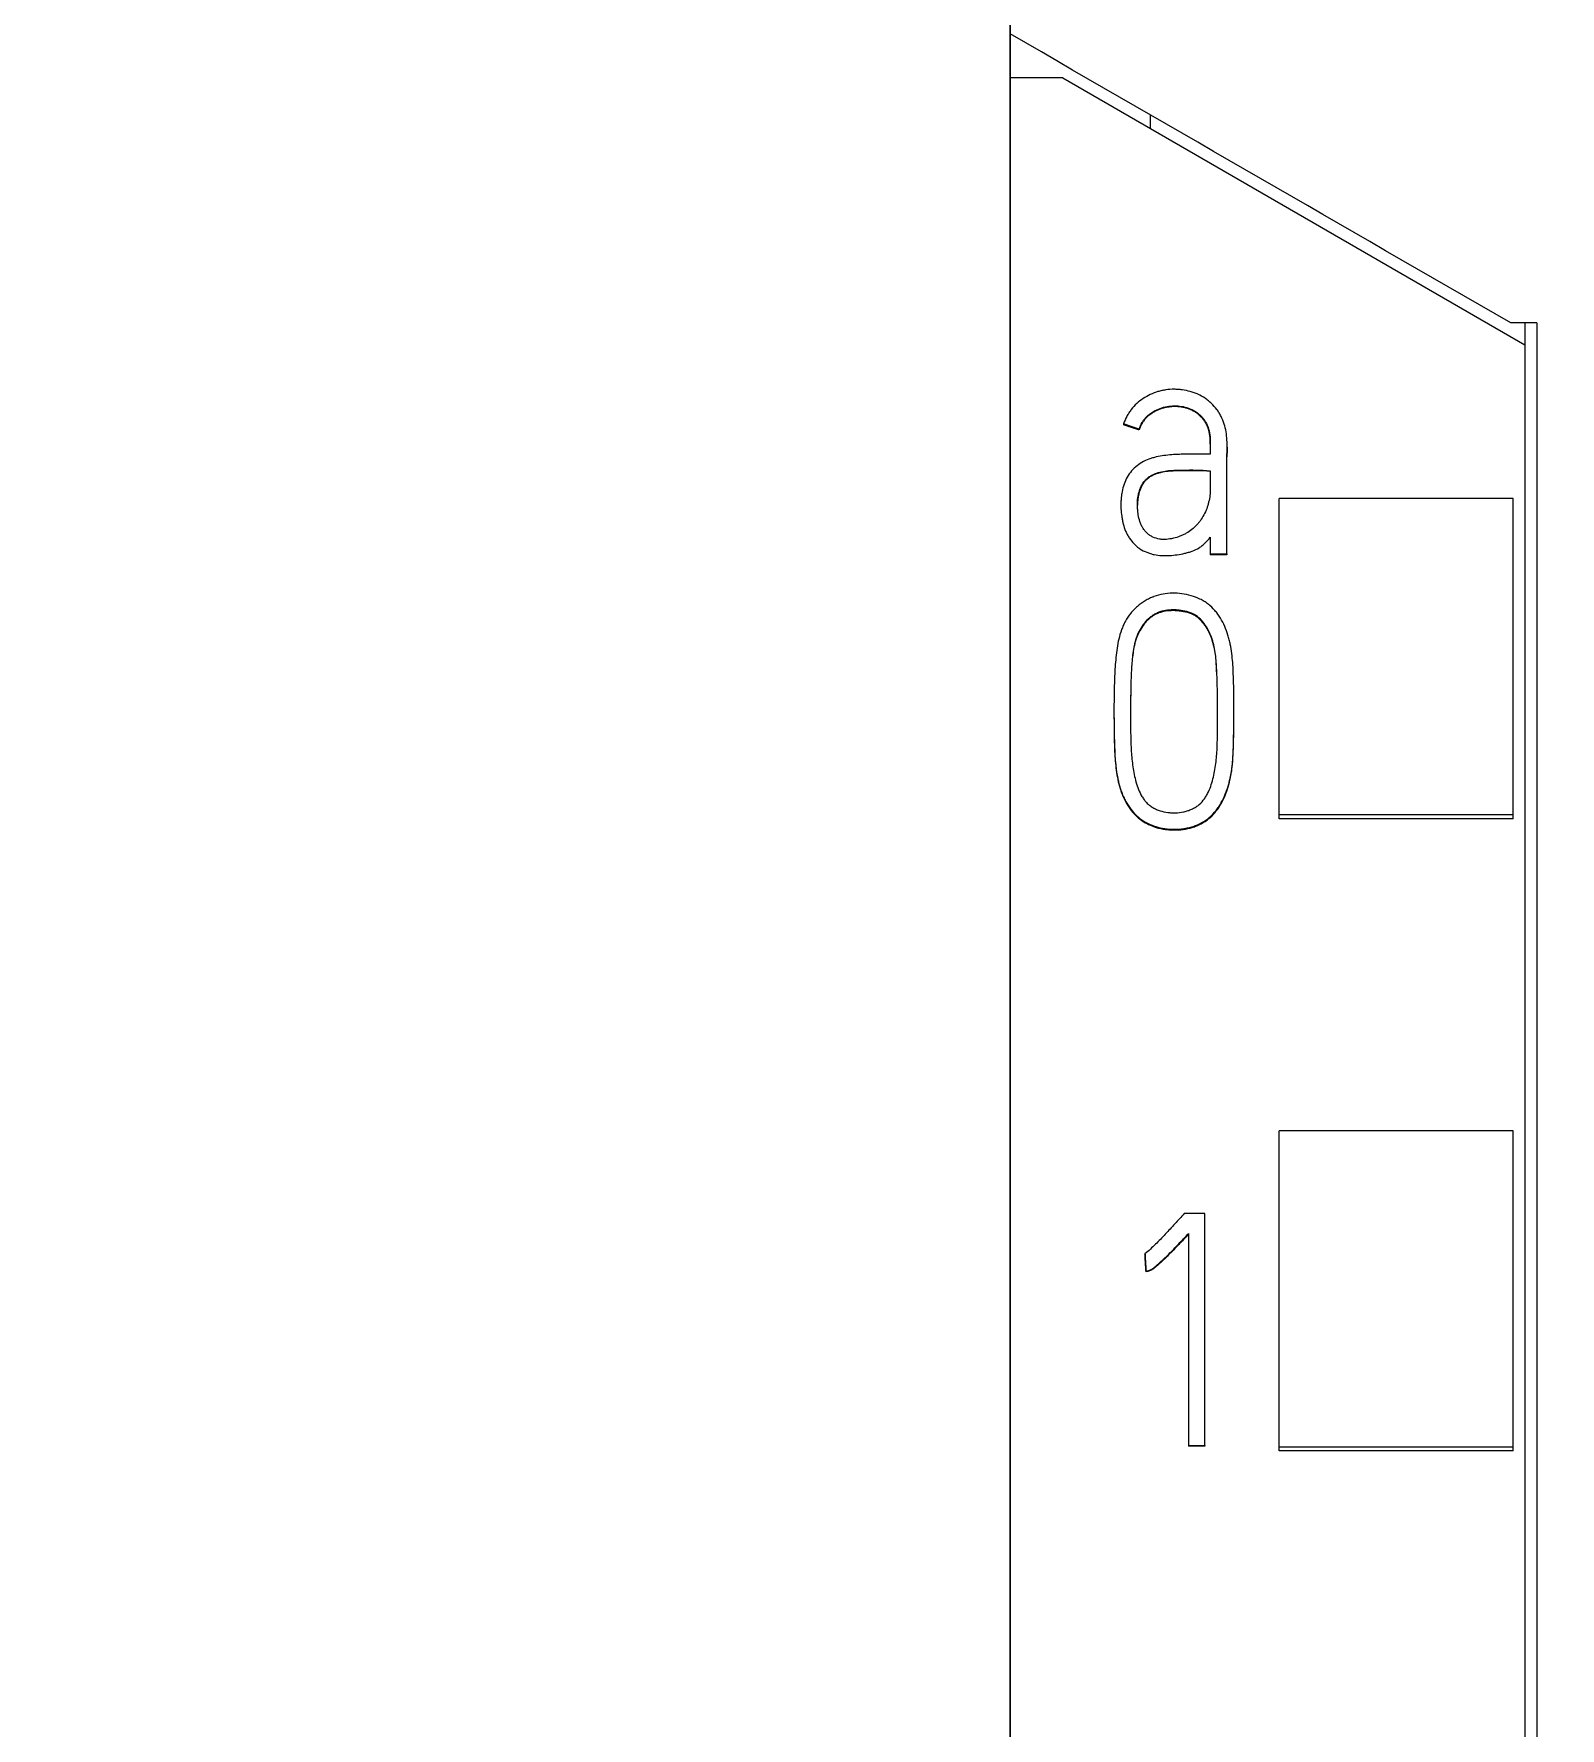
# Model space of a CAD drawing. Header units: millimetres. Extents: x 1359 to 3577, y 1336 to 3557.
# Drawn here: x 2793.03 to 2806.07, y 3303.66 to 3318.14 of the extents above; entities that cross this region are included whole.
import ezdxf

# ---------------------------------------------------------------- set-up
doc = ezdxf.new("R2010")
doc.units = ezdxf.units.MM
doc.set_wipeout_variables(frame=1)
doc.layers.add('000-PI-Oprema', color=30, linetype='Continuous', lineweight=5)

msp = doc.modelspace()

# ---------------------------------------------------------------- linework, layer by layer
for p, q in [((2956.571, 3315.201), (2756.571, 3315.201)), ((2956.571, 3313.805), (2756.571, 3313.805))]:
    msp.add_line(p, q)

# ---------------------------------------------------------------- next in the draw order: wipeouts: each hides what was drawn before it
msp.add_wipeout([(2801.371, 3330.083), (2836.171, 3330.083), (2836.171, 3183.083), (2801.371, 3183.083)])

# ---------------------------------------------------------------- next in the draw order: linework, layer by layer
at = {"layer": '000-PI-Oprema', "color": 0, "linetype": 'ByBlock', "lineweight": 0}
for p, q in [((2801.371, 3318.044), (2801.371, 3317.763)), ((2801.371, 3317.763), (2801.371, 3204.345)), ((2801.821, 3317.763), (2801.371, 3317.763)), ((2801.821, 3317.763), (2805.771, 3315.483)), ((2802.571, 3317.33), (2802.571, 3317.447)), ((2805.871, 3315.669), (2805.65, 3315.669)), ((2805.871, 3315.669), (2805.65, 3315.669)), ((2805.771, 3315.669), (2805.771, 3315.483)), ((2805.771, 3315.483), (2805.771, 3206.668)), ((2802.341, 3314.807), (2802.341, 3314.8)), ((2802.475, 3314.762), (2802.475, 3314.756)), ((2803.226, 3314.606), (2803.226, 3314.612)), ((2803.082, 3314.406), (2803.082, 3314.269)), ((2803.671, 3311.465), (2803.671, 3314.169)), ((2805.671, 3314.169), (2803.671, 3314.169)), ((2805.671, 3311.465), (2805.671, 3314.169)), ((2802.318, 3314.117), (2802.318, 3314.111)), ((2803.082, 3313.838), (2803.082, 3313.695)), ((2803.082, 3313.695), (2803.082, 3313.688)), ((2803.082, 3313.695), (2803.223, 3313.695)), ((2803.223, 3313.688), (2803.082, 3313.688)), ((2803.223, 3313.695), (2803.223, 3313.688)), ((2802.259, 3312.362), (2802.259, 3312.356)), ((2803.283, 3312.315), (2803.283, 3312.321)), ((2803.671, 3311.431), (2803.671, 3311.465)), ((2805.671, 3311.465), (2803.671, 3311.465)), ((2805.671, 3311.431), (2803.671, 3311.431)), ((2805.671, 3311.431), (2805.671, 3311.465)), ((2803.671, 3306.064), (2803.671, 3308.767)), ((2805.671, 3308.767), (2803.671, 3308.767)), ((2805.671, 3306.064), (2805.671, 3308.767)), ((2803.035, 3308.06), (2802.86, 3308.06)), ((2803.035, 3306.078), (2803.035, 3308.06)), ((2802.896, 3307.889), (2802.896, 3306.078)), ((2802.524, 3307.715), (2802.524, 3307.709)), ((2802.533, 3307.568), (2802.533, 3307.562)), ((2802.896, 3306.078), (2802.896, 3306.071)), ((2802.896, 3306.078), (2803.035, 3306.078)), ((2803.035, 3306.071), (2802.896, 3306.071)), ((2803.035, 3306.078), (2803.035, 3306.071)), ((2805.671, 3306.064), (2803.671, 3306.064)), ((2803.671, 3306.032), (2803.671, 3306.064)), ((2805.671, 3306.032), (2805.671, 3306.064)), ((2805.671, 3306.032), (2803.671, 3306.032))]:
    msp.add_line(p, q, dxfattribs=at)
msp.add_polyline3d([(2802.341, 3314.8, 0), (2802.344, 3314.799, 0), (2802.347, 3314.799, 0), (2802.349, 3314.798, 0), (2802.352, 3314.797, 0), (2802.355, 3314.796, 0), (2802.357, 3314.795, 0), (2802.36, 3314.794, 0), (2802.363, 3314.793, 0), (2802.365, 3314.792, 0), (2802.368, 3314.792, 0), (2802.371, 3314.791, 0), (2802.373, 3314.79, 0), (2802.376, 3314.789, 0), (2802.379, 3314.788, 0), (2802.381, 3314.787, 0), (2802.384, 3314.786, 0), (2802.387, 3314.785, 0), (2802.389, 3314.784, 0), (2802.392, 3314.784, 0), (2802.395, 3314.783, 0), (2802.397, 3314.782, 0), (2802.4, 3314.781, 0), (2802.403, 3314.78, 0), (2802.405, 3314.779, 0), (2802.408, 3314.778, 0), (2802.411, 3314.777, 0), (2802.413, 3314.777, 0), (2802.416, 3314.776, 0), (2802.419, 3314.775, 0), (2802.421, 3314.774, 0), (2802.424, 3314.773, 0), (2802.427, 3314.772, 0), (2802.429, 3314.771, 0), (2802.432, 3314.77, 0), (2802.435, 3314.769, 0), (2802.437, 3314.769, 0), (2802.44, 3314.768, 0), (2802.443, 3314.767, 0), (2802.445, 3314.766, 0), (2802.448, 3314.765, 0), (2802.451, 3314.764, 0), (2802.453, 3314.763, 0), (2802.456, 3314.762, 0), (2802.459, 3314.762, 0), (2802.461, 3314.761, 0), (2802.464, 3314.76, 0), (2802.467, 3314.759, 0), (2802.469, 3314.758, 0), (2802.472, 3314.757, 0), (2802.475, 3314.756, 0)], dxfattribs=at)
for points in [[(2805.65, 3315.669), (2804.223, 3316.492), (2802.797, 3317.315), (2801.371, 3318.139)], [(2803.226, 3314.606), (2803.226, 3314.579), (2803.225, 3314.552), (2803.224, 3314.525)]]:
    msp.add_open_spline(points, degree=3, dxfattribs=at)
for points, knots in [([(2805.871, 3315.669), (2805.871, 3312.625), (2805.871, 3303.055), (2805.871, 3288.885), (2805.871, 3274.318), (2805.871, 3260.108), (2805.871, 3245.814), (2805.871, 3230.328), (2805.871, 3217.688), (2805.871, 3209.723), (2805.871, 3206.382)], [0, 0, 0, 0, 0.083934, 0.263736, 0.389889, 0.484142, 0.653794, 0.78188, 0.908517, 1, 1, 1, 1]), ([(2803.223, 3313.695), (2803.223, 3313.787), (2803.223, 3313.88), (2803.223, 3314.019), (2803.223, 3314.066), (2803.224, 3314.158), (2803.224, 3314.205), (2803.224, 3314.274), (2803.224, 3314.298), (2803.223, 3314.344), (2803.223, 3314.39), (2803.223, 3314.437), (2803.223, 3314.483), (2803.224, 3314.506), (2803.225, 3314.576), (2803.227, 3314.622), (2803.223, 3314.692), (2803.221, 3314.715), (2803.213, 3314.761), (2803.207, 3314.783), (2803.194, 3314.827), (2803.185, 3314.849), (2803.169, 3314.88), (2803.164, 3314.891), (2803.152, 3314.91), (2803.145, 3314.92), (2803.124, 3314.948), (2803.109, 3314.965), (2803.084, 3314.989), (2803.075, 3314.997), (2803.057, 3315.011), (2803.047, 3315.018), (2803.018, 3315.038), (2802.998, 3315.049), (2802.966, 3315.064), (2802.955, 3315.068), (2802.933, 3315.076), (2802.922, 3315.08), (2802.889, 3315.089), (2802.866, 3315.094), (2802.831, 3315.099), (2802.819, 3315.1), (2802.796, 3315.101), (2802.784, 3315.102), (2802.749, 3315.102), (2802.726, 3315.1), (2802.692, 3315.095), (2802.68, 3315.093), (2802.657, 3315.088), (2802.646, 3315.085), (2802.59, 3315.069), (2802.548, 3315.049), (2802.489, 3315.01), (2802.471, 3314.996), (2802.437, 3314.965), (2802.421, 3314.948), (2802.4, 3314.92), (2802.393, 3314.911), (2802.38, 3314.891), (2802.363, 3314.861), (2802.349, 3314.829), (2802.341, 3314.807)], [0, 0, 0, 0, 0.125, 0.125, 0.1875, 0.1875, 0.25, 0.25, 0.28125, 0.28125, 0.3125, 0.34375, 0.34375, 0.375, 0.375, 0.4375, 0.4375, 0.46875, 0.46875, 0.5, 0.5, 0.53125, 0.53125, 0.546875, 0.546875, 0.5625, 0.5625, 0.59375, 0.59375, 0.609375, 0.609375, 0.625, 0.625, 0.65625, 0.65625, 0.671875, 0.671875, 0.6875, 0.6875, 0.71875, 0.71875, 0.734375, 0.734375, 0.75, 0.75, 0.78125, 0.78125, 0.796875, 0.796875, 0.8125, 0.8125, 0.875, 0.875, 0.90625, 0.90625, 0.9375, 0.9375, 0.953125, 0.953125, 0.96875, 1, 1, 1, 1]), ([(2802.475, 3314.762), (2802.481, 3314.782), (2802.49, 3314.8), (2802.505, 3314.827), (2802.511, 3314.835), (2802.523, 3314.851), (2802.53, 3314.859), (2802.552, 3314.881), (2802.568, 3314.893), (2802.602, 3314.916), (2802.621, 3314.925), (2802.658, 3314.941), (2802.678, 3314.947), (2802.718, 3314.956), (2802.738, 3314.959), (2802.769, 3314.961), (2802.779, 3314.961), (2802.799, 3314.96), (2802.81, 3314.959), (2802.84, 3314.956), (2802.86, 3314.952), (2802.89, 3314.943), (2802.899, 3314.94), (2802.918, 3314.932), (2802.928, 3314.928), (2802.955, 3314.913), (2802.972, 3314.901), (2802.995, 3314.881), (2803.002, 3314.874), (2803.016, 3314.859), (2803.029, 3314.843), (2803.04, 3314.826), (2803.05, 3314.808), (2803.054, 3314.799), (2803.066, 3314.77), (2803.071, 3314.751), (2803.077, 3314.721), (2803.079, 3314.711), (2803.081, 3314.69), (2803.081, 3314.68), (2803.082, 3314.649), (2803.082, 3314.629), (2803.082, 3314.588), (2803.082, 3314.568), (2803.082, 3314.547)], [0, 0, 0, 0, 0.0625, 0.0625, 0.09375, 0.09375, 0.125, 0.125, 0.1875, 0.1875, 0.25, 0.25, 0.3125, 0.3125, 0.375, 0.375, 0.40625, 0.40625, 0.4375, 0.4375, 0.5, 0.5, 0.53125, 0.53125, 0.5625, 0.5625, 0.625, 0.625, 0.65625, 0.65625, 0.6875, 0.71875, 0.71875, 0.75, 0.75, 0.8125, 0.8125, 0.84375, 0.84375, 0.875, 0.875, 0.9375, 0.9375, 1, 1, 1, 1]), ([(2803.082, 3314.634), (2803.082, 3314.644), (2803.082, 3314.653), (2803.081, 3314.673), (2803.081, 3314.684), (2803.079, 3314.704), (2803.077, 3314.714), (2803.072, 3314.744), (2803.066, 3314.764), (2803.054, 3314.792), (2803.05, 3314.801), (2803.04, 3314.819), (2803.029, 3314.836), (2803.016, 3314.852), (2803.003, 3314.867), (2802.995, 3314.874), (2802.972, 3314.895), (2802.955, 3314.906), (2802.928, 3314.921), (2802.919, 3314.925), (2802.9, 3314.933), (2802.881, 3314.94), (2802.861, 3314.945), (2802.841, 3314.949), (2802.83, 3314.951), (2802.8, 3314.954), (2802.779, 3314.955), (2802.749, 3314.953), (2802.738, 3314.952), (2802.718, 3314.949), (2802.708, 3314.948), (2802.678, 3314.941), (2802.658, 3314.935), (2802.63, 3314.923), (2802.621, 3314.919), (2802.603, 3314.909), (2802.594, 3314.904), (2802.568, 3314.887), (2802.552, 3314.875), (2802.53, 3314.853), (2802.523, 3314.845), (2802.511, 3314.829), (2802.499, 3314.812), (2802.49, 3314.794), (2802.482, 3314.775), (2802.478, 3314.766), (2802.475, 3314.756)], [0, 0, 0, 0, 0.033132, 0.033132, 0.067663, 0.067663, 0.102194, 0.102194, 0.171256, 0.171256, 0.205787, 0.205787, 0.240318, 0.274849, 0.274849, 0.30938, 0.30938, 0.378442, 0.378442, 0.412973, 0.412973, 0.447504, 0.482035, 0.482035, 0.516566, 0.516566, 0.585628, 0.585628, 0.620159, 0.620159, 0.65469, 0.65469, 0.723752, 0.723752, 0.758283, 0.758283, 0.792814, 0.792814, 0.861876, 0.861876, 0.896407, 0.896407, 0.930938, 0.965469, 0.965469, 1, 1, 1, 1]), ([(2803.082, 3314.547), (2803.038, 3314.548), (2802.994, 3314.548), (2802.928, 3314.548), (2802.906, 3314.547), (2802.862, 3314.547), (2802.818, 3314.546), (2802.774, 3314.544), (2802.73, 3314.54), (2802.708, 3314.538), (2802.664, 3314.532), (2802.642, 3314.529), (2802.61, 3314.521), (2802.599, 3314.518), (2802.578, 3314.512), (2802.568, 3314.509), (2802.537, 3314.497), (2802.517, 3314.488), (2802.479, 3314.466), (2802.462, 3314.453), (2802.428, 3314.424), (2802.413, 3314.409), (2802.386, 3314.374), (2802.374, 3314.356), (2802.355, 3314.316), (2802.347, 3314.296), (2802.334, 3314.254), (2802.329, 3314.233), (2802.324, 3314.201), (2802.323, 3314.19), (2802.32, 3314.168), (2802.318, 3314.135), (2802.318, 3314.103), (2802.32, 3314.06), (2802.322, 3314.038), (2802.327, 3314.006), (2802.328, 3313.995), (2802.333, 3313.973), (2802.335, 3313.962), (2802.343, 3313.931), (2802.35, 3313.91), (2802.363, 3313.88), (2802.368, 3313.87), (2802.378, 3313.851), (2802.384, 3313.841), (2802.402, 3313.814), (2802.415, 3313.797), (2802.438, 3313.773), (2802.446, 3313.766), (2802.463, 3313.752), (2802.472, 3313.745), (2802.5, 3313.727), (2802.519, 3313.717), (2802.55, 3313.705), (2802.56, 3313.701), (2802.581, 3313.695), (2802.592, 3313.692), (2802.624, 3313.685), (2802.646, 3313.682), (2802.69, 3313.68), (2802.712, 3313.68), (2802.756, 3313.683), (2802.778, 3313.685), (2802.821, 3313.692), (2802.843, 3313.696), (2802.875, 3313.703), (2802.885, 3313.706), (2802.907, 3313.712), (2802.917, 3313.716), (2802.948, 3313.727), (2802.968, 3313.736), (2802.996, 3313.754), (2803.005, 3313.76), (2803.022, 3313.774), (2803.03, 3313.781), (2803.054, 3313.804), (2803.069, 3313.821), (2803.082, 3313.838)], [0, 0, 0, 0, 0.0625, 0.0625, 0.09375, 0.09375, 0.125, 0.15625, 0.15625, 0.1875, 0.1875, 0.21875, 0.21875, 0.234375, 0.234375, 0.25, 0.25, 0.28125, 0.28125, 0.3125, 0.3125, 0.34375, 0.34375, 0.375, 0.375, 0.40625, 0.40625, 0.4375, 0.4375, 0.453125, 0.453125, 0.46875, 0.5, 0.5, 0.53125, 0.53125, 0.546875, 0.546875, 0.5625, 0.5625, 0.59375, 0.59375, 0.609375, 0.609375, 0.625, 0.625, 0.65625, 0.65625, 0.671875, 0.671875, 0.6875, 0.6875, 0.71875, 0.71875, 0.734375, 0.734375, 0.75, 0.75, 0.78125, 0.78125, 0.8125, 0.8125, 0.84375, 0.84375, 0.875, 0.875, 0.890625, 0.890625, 0.90625, 0.90625, 0.9375, 0.9375, 0.953125, 0.953125, 0.96875, 0.96875, 1, 1, 1, 1]), ([(2803.082, 3314.269), (2803.083, 3314.229), (2803.08, 3314.19), (2803.069, 3314.143), (2803.067, 3314.133), (2803.062, 3314.114), (2803.059, 3314.105), (2803.05, 3314.077), (2803.042, 3314.059), (2803.025, 3314.024), (2803.015, 3314.007), (2802.999, 3313.983), (2802.993, 3313.975), (2802.981, 3313.959), (2802.975, 3313.952), (2802.955, 3313.93), (2802.94, 3313.916), (2802.91, 3313.892), (2802.894, 3313.881), (2802.868, 3313.867), (2802.859, 3313.862), (2802.841, 3313.854), (2802.832, 3313.85), (2802.805, 3313.839), (2802.786, 3313.833), (2802.747, 3313.824), (2802.728, 3313.821), (2802.698, 3313.819), (2802.688, 3313.819), (2802.668, 3313.819), (2802.658, 3313.82), (2802.629, 3313.825), (2802.61, 3313.831), (2802.583, 3313.843), (2802.574, 3313.848), (2802.558, 3313.859), (2802.55, 3313.865), (2802.536, 3313.879), (2802.529, 3313.886), (2802.517, 3313.901), (2802.511, 3313.909), (2802.5, 3313.926), (2802.496, 3313.935), (2802.488, 3313.953), (2802.484, 3313.962), (2802.475, 3313.99), (2802.47, 3314.009), (2802.465, 3314.038), (2802.464, 3314.048), (2802.462, 3314.067), (2802.457, 3314.116), (2802.46, 3314.164), (2802.47, 3314.213), (2802.473, 3314.222), (2802.479, 3314.241), (2802.482, 3314.251), (2802.494, 3314.278), (2802.503, 3314.295), (2802.521, 3314.319), (2802.527, 3314.326), (2802.542, 3314.34), (2802.549, 3314.347), (2802.566, 3314.358), (2802.574, 3314.364), (2802.591, 3314.373), (2802.601, 3314.377), (2802.628, 3314.389), (2802.647, 3314.394), (2802.686, 3314.402), (2802.706, 3314.405), (2802.745, 3314.409), (2802.765, 3314.41), (2802.805, 3314.411), (2802.824, 3314.411), (2802.884, 3314.412), (2802.923, 3314.413), (2803.003, 3314.411), (2803.042, 3314.409), (2803.082, 3314.406)], [0, 0, 0, 0, 0.0625, 0.0625, 0.078125, 0.078125, 0.09375, 0.09375, 0.125, 0.125, 0.15625, 0.15625, 0.171875, 0.171875, 0.1875, 0.1875, 0.21875, 0.21875, 0.25, 0.25, 0.265625, 0.265625, 0.28125, 0.28125, 0.3125, 0.3125, 0.34375, 0.34375, 0.359375, 0.359375, 0.375, 0.375, 0.40625, 0.40625, 0.421875, 0.421875, 0.4375, 0.4375, 0.453125, 0.453125, 0.46875, 0.46875, 0.484375, 0.484375, 0.5, 0.5, 0.53125, 0.53125, 0.546875, 0.546875, 0.5625, 0.625, 0.625, 0.640625, 0.640625, 0.65625, 0.65625, 0.6875, 0.6875, 0.703125, 0.703125, 0.71875, 0.71875, 0.734375, 0.734375, 0.75, 0.75, 0.78125, 0.78125, 0.8125, 0.8125, 0.84375, 0.84375, 0.875, 0.875, 0.9375, 0.9375, 1, 1, 1, 1]), ([(2803.082, 3314.4), (2803.043, 3314.403), (2803.005, 3314.405), (2802.928, 3314.407), (2802.889, 3314.406), (2802.831, 3314.405), (2802.812, 3314.405), (2802.773, 3314.404), (2802.754, 3314.403), (2802.716, 3314.4), (2802.697, 3314.398), (2802.668, 3314.393), (2802.658, 3314.39), (2802.639, 3314.385), (2802.63, 3314.382), (2802.602, 3314.372), (2802.584, 3314.364), (2802.558, 3314.347), (2802.55, 3314.341), (2802.535, 3314.328), (2802.528, 3314.321), (2802.516, 3314.306), (2802.51, 3314.298), (2802.499, 3314.281), (2802.495, 3314.272), (2802.486, 3314.255), (2802.482, 3314.245), (2802.476, 3314.227), (2802.473, 3314.217), (2802.463, 3314.176), (2802.459, 3314.143), (2802.459, 3314.111)], [0, 0, 0, 0, 0.14645, 0.14645, 0.292901, 0.292901, 0.366126, 0.366126, 0.439351, 0.439351, 0.512576, 0.512576, 0.549189, 0.549189, 0.585802, 0.585802, 0.659027, 0.659027, 0.695639, 0.695639, 0.732252, 0.732252, 0.768865, 0.768865, 0.805477, 0.805477, 0.84209, 0.84209, 0.878702, 0.878702, 1, 1, 1, 1]), ([(2802.6, 3313.331), (2802.626, 3313.34), (2802.652, 3313.347), (2802.704, 3313.357), (2802.731, 3313.359), (2802.786, 3313.36), (2802.813, 3313.358), (2802.866, 3313.351), (2802.892, 3313.345), (2802.944, 3313.33), (2802.97, 3313.321), (2803.006, 3313.303), (2803.018, 3313.297), (2803.041, 3313.283), (2803.052, 3313.275), (2803.085, 3313.251), (2803.104, 3313.233), (2803.13, 3313.202), (2803.139, 3313.192), (2803.155, 3313.17), (2803.162, 3313.159), (2803.183, 3313.124), (2803.195, 3313.1), (2803.216, 3313.051), (2803.225, 3313.026), (2803.237, 3312.988), (2803.241, 3312.975), (2803.247, 3312.949), (2803.256, 3312.91), (2803.271, 3312.819), (2803.276, 3312.74), (2803.28, 3312.634), (2803.282, 3312.581), (2803.283, 3312.476), (2803.283, 3312.423), (2803.283, 3312.317), (2803.283, 3312.212), (2803.282, 3312.106), (2803.278, 3312), (2803.276, 3311.948), (2803.265, 3311.843), (2803.256, 3311.79), (2803.239, 3311.726), (2803.235, 3311.713), (2803.227, 3311.687), (2803.222, 3311.674), (2803.208, 3311.636), (2803.198, 3311.612), (2803.179, 3311.576), (2803.173, 3311.564), (2803.159, 3311.541), (2803.151, 3311.53), (2803.128, 3311.497), (2803.11, 3311.477), (2803.081, 3311.449), (2803.071, 3311.44), (2803.049, 3311.424), (2803.038, 3311.416), (2803.004, 3311.395), (2802.979, 3311.383), (2802.941, 3311.369), (2802.928, 3311.365), (2802.902, 3311.357), (2802.889, 3311.354), (2802.849, 3311.347), (2802.822, 3311.344), (2802.768, 3311.342), (2802.741, 3311.343), (2802.687, 3311.349), (2802.661, 3311.354), (2802.622, 3311.364), (2802.609, 3311.368), (2802.583, 3311.378), (2802.57, 3311.383), (2802.534, 3311.4), (2802.51, 3311.413), (2802.478, 3311.437), (2802.467, 3311.446), (2802.447, 3311.464), (2802.437, 3311.474), (2802.41, 3311.504), (2802.394, 3311.525), (2802.372, 3311.56), (2802.365, 3311.571), (2802.352, 3311.595), (2802.346, 3311.607), (2802.33, 3311.644), (2802.32, 3311.669), (2802.308, 3311.707), (2802.305, 3311.72), (2802.298, 3311.746), (2802.295, 3311.76), (2802.287, 3311.799), (2802.282, 3311.826), (2802.265, 3311.958), (2802.262, 3312.065), (2802.26, 3312.225), (2802.259, 3312.278), (2802.259, 3312.385), (2802.259, 3312.438), (2802.261, 3312.545), (2802.262, 3312.598), (2802.267, 3312.704), (2802.27, 3312.757), (2802.281, 3312.863), (2802.288, 3312.916), (2802.306, 3312.994), (2802.314, 3313.02), (2802.328, 3313.059), (2802.333, 3313.071), (2802.344, 3313.096), (2802.35, 3313.108), (2802.37, 3313.144), (2802.385, 3313.167), (2802.411, 3313.199), (2802.42, 3313.209), (2802.439, 3313.228), (2802.449, 3313.238), (2802.48, 3313.265), (2802.502, 3313.281), (2802.538, 3313.302), (2802.55, 3313.308), (2802.568, 3313.317), (2802.578, 3313.322), (2802.587, 3313.326), (2802.594, 3313.328), (2802.597, 3313.329), (2802.6, 3313.331)], [0, 0, 0, 0, 0.015625, 0.015625, 0.03125, 0.03125, 0.046875, 0.046875, 0.0625, 0.0625, 0.078125, 0.078125, 0.085938, 0.085938, 0.09375, 0.09375, 0.109375, 0.109375, 0.117188, 0.117188, 0.125, 0.125, 0.140625, 0.140625, 0.15625, 0.15625, 0.164063, 0.164063, 0.171875, 0.1875, 0.21875, 0.21875, 0.25, 0.25, 0.28125, 0.28125, 0.3125, 0.34375, 0.34375, 0.375, 0.375, 0.40625, 0.40625, 0.414063, 0.414063, 0.421875, 0.421875, 0.4375, 0.4375, 0.445313, 0.445313, 0.453125, 0.453125, 0.46875, 0.46875, 0.476562, 0.476562, 0.484375, 0.484375, 0.5, 0.5, 0.507812, 0.507812, 0.515625, 0.515625, 0.53125, 0.53125, 0.546875, 0.546875, 0.5625, 0.5625, 0.570312, 0.570312, 0.578125, 0.578125, 0.59375, 0.59375, 0.601562, 0.601562, 0.609375, 0.609375, 0.625, 0.625, 0.632812, 0.632812, 0.640625, 0.640625, 0.65625, 0.65625, 0.664062, 0.664062, 0.671875, 0.671875, 0.6875, 0.6875, 0.75, 0.75, 0.78125, 0.78125, 0.8125, 0.8125, 0.84375, 0.84375, 0.875, 0.875, 0.90625, 0.90625, 0.921875, 0.921875, 0.929687, 0.929687, 0.9375, 0.9375, 0.953125, 0.953125, 0.960937, 0.960937, 0.96875, 0.96875, 0.984375, 0.984375, 0.992188, 0.992188, 0.996094, 0.998047, 0.998047, 1, 1, 1, 1]), ([(2802.943, 3313.178), (2802.963, 3313.167), (2802.981, 3313.154), (2803.013, 3313.123), (2803.027, 3313.105), (2803.052, 3313.068), (2803.063, 3313.049), (2803.082, 3313.009), (2803.091, 3312.988), (2803.112, 3312.924), (2803.121, 3312.881), (2803.129, 3312.815), (2803.131, 3312.793), (2803.135, 3312.748), (2803.136, 3312.726), (2803.141, 3312.615), (2803.144, 3312.526), (2803.145, 3312.348), (2803.144, 3312.259), (2803.143, 3312.125), (2803.142, 3312.058), (2803.138, 3311.991), (2803.134, 3311.947), (2803.132, 3311.925), (2803.124, 3311.859), (2803.116, 3311.815), (2803.099, 3311.751), (2803.093, 3311.729), (2803.078, 3311.687), (2803.069, 3311.666), (2803.054, 3311.637), (2803.048, 3311.627), (2803.036, 3311.608), (2803.029, 3311.599), (2803.009, 3311.573), (2802.993, 3311.557), (2802.966, 3311.537), (2802.956, 3311.531), (2802.936, 3311.52), (2802.926, 3311.515), (2802.906, 3311.506), (2802.895, 3311.502), (2802.873, 3311.496), (2802.863, 3311.493), (2802.83, 3311.486), (2802.808, 3311.484), (2802.774, 3311.483), (2802.763, 3311.483), (2802.74, 3311.484), (2802.729, 3311.485), (2802.696, 3311.489), (2802.674, 3311.494), (2802.642, 3311.504), (2802.631, 3311.508), (2802.611, 3311.517), (2802.591, 3311.528), (2802.572, 3311.54), (2802.554, 3311.554), (2802.546, 3311.562), (2802.53, 3311.578), (2802.523, 3311.586), (2802.51, 3311.604), (2802.504, 3311.614), (2802.486, 3311.642), (2802.477, 3311.663), (2802.46, 3311.704), (2802.453, 3311.725), (2802.441, 3311.768), (2802.436, 3311.789), (2802.427, 3311.833), (2802.416, 3311.898), (2802.41, 3311.963), (2802.402, 3312.094), (2802.401, 3312.182), (2802.401, 3312.314), (2802.401, 3312.358), (2802.401, 3312.446), (2802.402, 3312.49), (2802.403, 3312.578), (2802.404, 3312.622), (2802.408, 3312.709), (2802.411, 3312.753), (2802.419, 3312.841), (2802.425, 3312.884), (2802.438, 3312.938), (2802.441, 3312.949), (2802.447, 3312.97), (2802.45, 3312.98), (2802.462, 3313.011), (2802.471, 3313.031), (2802.493, 3313.069), (2802.505, 3313.087), (2802.533, 3313.121), (2802.548, 3313.137), (2802.574, 3313.159), (2802.583, 3313.165), (2802.601, 3313.177), (2802.611, 3313.183), (2802.631, 3313.192), (2802.641, 3313.197), (2802.662, 3313.204), (2802.673, 3313.207), (2802.705, 3313.213), (2802.727, 3313.216), (2802.76, 3313.217), (2802.772, 3313.217), (2802.794, 3313.216), (2802.805, 3313.215), (2802.838, 3313.211), (2802.859, 3313.208), (2802.892, 3313.2), (2802.902, 3313.196), (2802.918, 3313.19), (2802.926, 3313.187), (2802.933, 3313.184), (2802.938, 3313.181), (2802.941, 3313.18), (2802.943, 3313.178)], [0, 0, 0, 0, 0.015625, 0.015625, 0.03125, 0.03125, 0.046875, 0.046875, 0.0625, 0.0625, 0.09375, 0.09375, 0.109375, 0.109375, 0.125, 0.125, 0.1875, 0.1875, 0.25, 0.25, 0.28125, 0.296875, 0.296875, 0.3125, 0.3125, 0.34375, 0.34375, 0.359375, 0.359375, 0.375, 0.375, 0.382813, 0.382813, 0.390625, 0.390625, 0.40625, 0.40625, 0.414063, 0.414063, 0.421875, 0.421875, 0.429688, 0.429688, 0.4375, 0.4375, 0.453125, 0.453125, 0.460938, 0.460938, 0.46875, 0.46875, 0.484375, 0.484375, 0.492188, 0.492188, 0.5, 0.507813, 0.507813, 0.515625, 0.515625, 0.523438, 0.523438, 0.53125, 0.53125, 0.546875, 0.546875, 0.5625, 0.5625, 0.578125, 0.578125, 0.59375, 0.625, 0.625, 0.6875, 0.6875, 0.71875, 0.71875, 0.75, 0.75, 0.78125, 0.78125, 0.8125, 0.8125, 0.84375, 0.84375, 0.851563, 0.851563, 0.859375, 0.859375, 0.875, 0.875, 0.890625, 0.890625, 0.90625, 0.90625, 0.914063, 0.914063, 0.921875, 0.921875, 0.929688, 0.929688, 0.9375, 0.9375, 0.953125, 0.953125, 0.960938, 0.960938, 0.96875, 0.96875, 0.984375, 0.984375, 0.992188, 0.992188, 0.996094, 0.998047, 0.998047, 1, 1, 1, 1]), ([(2802.943, 3313.172), (2802.923, 3313.183), (2802.902, 3313.191), (2802.87, 3313.199), (2802.859, 3313.201), (2802.837, 3313.205), (2802.826, 3313.206), (2802.792, 3313.21), (2802.77, 3313.211), (2802.726, 3313.209), (2802.704, 3313.207), (2802.671, 3313.2), (2802.66, 3313.197), (2802.639, 3313.19), (2802.628, 3313.185), (2802.608, 3313.175), (2802.599, 3313.17), (2802.58, 3313.157), (2802.571, 3313.15), (2802.554, 3313.136), (2802.546, 3313.128), (2802.53, 3313.112), (2802.523, 3313.103), (2802.502, 3313.077), (2802.49, 3313.058), (2802.474, 3313.029), (2802.469, 3313.019), (2802.46, 3312.998), (2802.456, 3312.988), (2802.444, 3312.956), (2802.438, 3312.935), (2802.424, 3312.87), (2802.418, 3312.826), (2802.41, 3312.738), (2802.407, 3312.694), (2802.404, 3312.605), (2802.403, 3312.561), (2802.401, 3312.472), (2802.401, 3312.428), (2802.401, 3312.345), (2802.401, 3312.306), (2802.401, 3312.267)], [0, 0, 0, 0, 0.050638, 0.050638, 0.075957, 0.075957, 0.101276, 0.101276, 0.151914, 0.151914, 0.202552, 0.202552, 0.227871, 0.227871, 0.25319, 0.25319, 0.278509, 0.278509, 0.303828, 0.303828, 0.329147, 0.329147, 0.354466, 0.354466, 0.405104, 0.405104, 0.430423, 0.430423, 0.455742, 0.455742, 0.50638, 0.50638, 0.607656, 0.607656, 0.708933, 0.708933, 0.810209, 0.810209, 0.911485, 0.911485, 1, 1, 1, 1]), ([(2803.145, 3312.363), (2803.145, 3312.388), (2803.145, 3312.413), (2803.143, 3312.526), (2803.141, 3312.615), (2803.134, 3312.747), (2803.132, 3312.791), (2803.12, 3312.878), (2803.111, 3312.921), (2803.09, 3312.983), (2803.082, 3313.004), (2803.067, 3313.034), (2803.062, 3313.043), (2803.051, 3313.063), (2803.039, 3313.081), (2803.026, 3313.099), (2803.012, 3313.116), (2803.005, 3313.125), (2802.988, 3313.14), (2802.98, 3313.147), (2802.967, 3313.157), (2802.962, 3313.161), (2802.953, 3313.167), (2802.948, 3313.169), (2802.943, 3313.172)], [0, 0, 0, 0, 0.086827, 0.086827, 0.391218, 0.391218, 0.543414, 0.543414, 0.695609, 0.695609, 0.771707, 0.771707, 0.809756, 0.809756, 0.847805, 0.885853, 0.885853, 0.923902, 0.923902, 0.961951, 0.961951, 0.980976, 0.980976, 1, 1, 1, 1]), ([(2802.259, 3312.356), (2802.259, 3312.294), (2802.26, 3312.231), (2802.261, 3312.115), (2802.262, 3312.061), (2802.267, 3311.955), (2802.271, 3311.901), (2802.286, 3311.795), (2802.296, 3311.742), (2802.315, 3311.678), (2802.32, 3311.665), (2802.329, 3311.64), (2802.334, 3311.628), (2802.35, 3311.591), (2802.363, 3311.568), (2802.384, 3311.534), (2802.392, 3311.523), (2802.408, 3311.501), (2802.416, 3311.491), (2802.443, 3311.461), (2802.463, 3311.442), (2802.495, 3311.418), (2802.506, 3311.411), (2802.53, 3311.397), (2802.541, 3311.39), (2802.578, 3311.373), (2802.603, 3311.363), (2802.642, 3311.352), (2802.655, 3311.349), (2802.682, 3311.344), (2802.695, 3311.342), (2802.735, 3311.337), (2802.762, 3311.336), (2802.803, 3311.337), (2802.816, 3311.338), (2802.843, 3311.34), (2802.856, 3311.342), (2802.896, 3311.349), (2802.922, 3311.356), (2802.96, 3311.369), (2802.973, 3311.375), (2802.997, 3311.386), (2803.009, 3311.392), (2803.044, 3311.413), (2803.066, 3311.428), (2803.096, 3311.456), (2803.105, 3311.466), (2803.123, 3311.486), (2803.14, 3311.507), (2803.155, 3311.529), (2803.169, 3311.552), (2803.176, 3311.564), (2803.195, 3311.599), (2803.206, 3311.624), (2803.225, 3311.674), (2803.233, 3311.699), (2803.247, 3311.751), (2803.253, 3311.777), (2803.263, 3311.83), (2803.267, 3311.856), (2803.275, 3311.936), (2803.278, 3311.989), (2803.281, 3312.095), (2803.282, 3312.148), (2803.283, 3312.239), (2803.283, 3312.277), (2803.283, 3312.314)], [0, 0, 0, 0, 0.073866, 0.073866, 0.136839, 0.136839, 0.199811, 0.199811, 0.262783, 0.262783, 0.278526, 0.278526, 0.29427, 0.29427, 0.325756, 0.325756, 0.341499, 0.341499, 0.357242, 0.357242, 0.388728, 0.388728, 0.404471, 0.404471, 0.420214, 0.420214, 0.4517, 0.4517, 0.467443, 0.467443, 0.483186, 0.483186, 0.514673, 0.514673, 0.530416, 0.530416, 0.546159, 0.546159, 0.577645, 0.577645, 0.593388, 0.593388, 0.609131, 0.609131, 0.640617, 0.640617, 0.65636, 0.65636, 0.672103, 0.687846, 0.687846, 0.703589, 0.703589, 0.735076, 0.735076, 0.766562, 0.766562, 0.798048, 0.798048, 0.829534, 0.829534, 0.892506, 0.892506, 0.955479, 0.955479, 1, 1, 1, 1]), ([(2802.86, 3308.06), (2802.833, 3308.03), (2802.806, 3308), (2802.752, 3307.941), (2802.725, 3307.912), (2802.683, 3307.868), (2802.67, 3307.853), (2802.642, 3307.824), (2802.628, 3307.81), (2802.599, 3307.782), (2802.585, 3307.768), (2802.555, 3307.741), (2802.54, 3307.728), (2802.524, 3307.715)], [0, 0, 0, 0, 0.25, 0.25, 0.5, 0.5, 0.625, 0.625, 0.75, 0.75, 0.875, 0.875, 1, 1, 1, 1]), ([(2802.533, 3307.568), (2802.538, 3307.568), (2802.543, 3307.569), (2802.553, 3307.571), (2802.558, 3307.572), (2802.568, 3307.576), (2802.572, 3307.578), (2802.581, 3307.583), (2802.586, 3307.586), (2802.598, 3307.595), (2802.606, 3307.601), (2802.622, 3307.614), (2802.63, 3307.621), (2802.653, 3307.641), (2802.668, 3307.655), (2802.698, 3307.683), (2802.712, 3307.697), (2802.756, 3307.74), (2802.784, 3307.77), (2802.84, 3307.829), (2802.868, 3307.859), (2802.896, 3307.889)], [0, 0, 0, 0, 0.03125, 0.03125, 0.0625, 0.0625, 0.09375, 0.09375, 0.125, 0.125, 0.1875, 0.1875, 0.25, 0.25, 0.375, 0.375, 0.5, 0.5, 0.75, 0.75, 1, 1, 1, 1]), ([(2802.896, 3307.882), (2802.868, 3307.853), (2802.84, 3307.823), (2802.784, 3307.764), (2802.755, 3307.734), (2802.712, 3307.691), (2802.698, 3307.677), (2802.668, 3307.648), (2802.653, 3307.634), (2802.63, 3307.614), (2802.622, 3307.608), (2802.606, 3307.595), (2802.598, 3307.589), (2802.586, 3307.58), (2802.581, 3307.577), (2802.572, 3307.572), (2802.568, 3307.57), (2802.558, 3307.566), (2802.553, 3307.565), (2802.543, 3307.563), (2802.538, 3307.562), (2802.533, 3307.562)], [0, 0, 0, 0, 0.25, 0.25, 0.5, 0.5, 0.625, 0.625, 0.75, 0.75, 0.8125, 0.8125, 0.875, 0.875, 0.90625, 0.90625, 0.9375, 0.9375, 0.96875, 0.96875, 1, 1, 1, 1])]:
    msp.add_open_spline(points, degree=3, knots=knots, dxfattribs=at)
for points, weights in [([(2802.341, 3314.807), (2802.408, 3314.784), (2802.475, 3314.762)], [0.500000678083, 0.499999321917, 0.500000678083]), ([(2802.524, 3307.715), (2802.528, 3307.642), (2802.533, 3307.568)], [0.499999984457, 0.500000015543, 0.499999984457]), ([(2802.533, 3307.562), (2802.528, 3307.636), (2802.524, 3307.709)], [0.500000001001, 0.499999998999, 0.500000001001])]:
    msp.add_rational_spline(points, weights, degree=2, dxfattribs=at)

# ---------------------------------------------------------------- next in the draw order: wipeouts: each hides what was drawn before it
msp.add_wipeout([(2766.571, 3330.083), (2801.371, 3330.083), (2801.371, 3183.076), (2766.571, 3183.076)])

# ---------------------------------------------------------------- next in the draw order: linework, layer by layer
at = {"color": 0, "linetype": 'ByBlock', "lineweight": 0, "ltscale": 0.25}
msp.add_lwpolyline([(2766.571, 3330.083), (2801.371, 3330.083), (2801.371, 3183.076), (2766.571, 3183.076), (2766.571, 3330.083)], dxfattribs=at)
at = {"layer": '000-PI-Oprema', "color": 0, "linetype": 'ByBlock', "lineweight": 0}
msp.add_open_spline([(2801.371, 3191.083), (2801.371, 3191.936), (2801.371, 3193.6), (2801.371, 3195.934), (2801.371, 3198.049), (2801.371, 3200.819), (2801.371, 3204.72), (2801.371, 3210.633), (2801.371, 3220.093), (2801.371, 3233.204), (2801.371, 3250.434), (2801.371, 3269.075), (2801.371, 3286.124), (2801.371, 3301.322), (2801.371, 3311.674), (2801.371, 3320.016), (2801.371, 3325.043), (2801.371, 3328.491), (2801.371, 3330.083)], degree=3, knots=[0, 0, 0, 0, 0.018357, 0.035822, 0.050221, 0.063898, 0.09543, 0.134182, 0.191169, 0.299064, 0.416456, 0.562341, 0.701008, 0.784589, 0.890964, 0.925157, 0.965428, 1, 1, 1, 1], dxfattribs=at)

doc.saveas('drawing.dxf')
